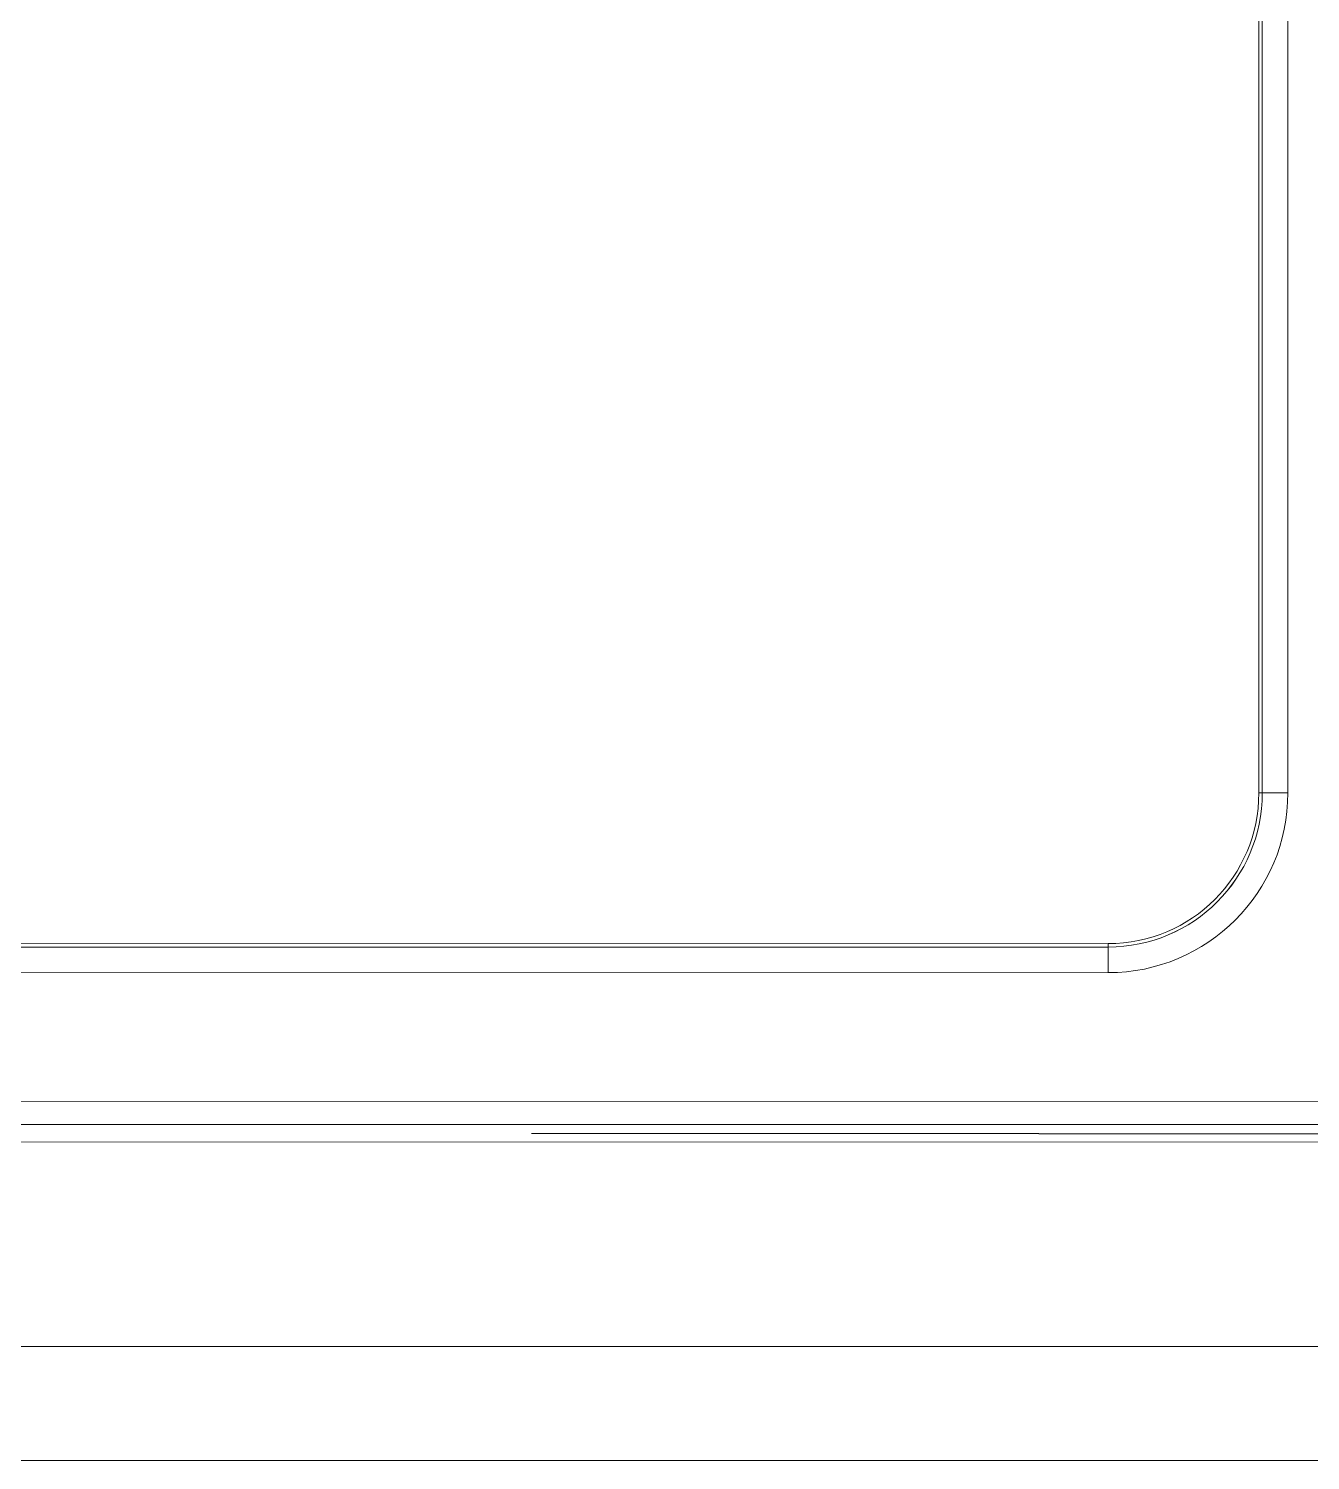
# Model space of a CAD drawing. Header units: millimetres. Extents: x -159872 to 386485, y -250577 to 158966.
# Drawn here: x 370795.8 to 371020.8, y 2839.9 to 3091.3 of the extents above; entities that cross this region are included whole.
import ezdxf

# ---------------------------------------------------------------- set-up
doc = ezdxf.new("R2010")
doc.units = ezdxf.units.MM
doc.layers.add('LDS-equipment-kitchen equipment', color=3, linetype='Continuous', lineweight=13)
doc.layers.add('TOPS', color=252, linetype='Continuous', lineweight=13)

# ---------------------------------------------------------------- blocks, each defined once
blk = doc.blocks.new('Group-335')
at = {"layer": 'LDS-equipment-kitchen equipment', "lineweight": 5}
for p, q in [((310338.23, 39693.62), (310338.25, 39414.6)), ((310338.23, 39693.62), (310338.25, 39414.6)), ((310338.83, 39693.62), (310338.85, 39414.6)), ((310338.83, 39693.62), (310338.86, 39414.6)), ((310338.83, 39693.62), (310338.85, 39414.6)), ((310338.83, 39693.62), (310338.86, 39414.6)), ((310343.33, 39693.62), (310343.35, 39414.6)), ((310343.33, 39693.62), (310343.35, 39414.6)), ((310338.25, 39414.6), (310338.85, 39414.6)), ((310338.25, 39414.6), (310338.85, 39414.6)), ((310338.86, 39414.6), (310338.85, 39414.6)), ((310338.86, 39414.6), (310338.85, 39414.6)), ((310338.86, 39414.6), (310343.35, 39414.6)), ((310338.86, 39414.6), (310343.35, 39414.6)), ((310311.8, 39388.15), (309922.3, 39388.12)), ((310311.8, 39388.15), (309922.3, 39388.12)), ((310311.8, 39387.55), (309922.3, 39387.52)), ((310311.8, 39387.55), (309922.3, 39387.52)), ((310311.8, 39387.54), (309922.3, 39387.51)), ((310311.8, 39387.54), (309922.3, 39387.51)), ((310311.8, 39388.15), (310311.8, 39387.55)), ((310311.8, 39388.15), (310311.8, 39387.55)), ((310311.8, 39387.54), (310311.8, 39387.55)), ((310311.8, 39387.54), (310311.8, 39387.55)), ((310311.8, 39387.54), (310311.8, 39383.05)), ((310311.8, 39387.54), (310311.8, 39383.05)), ((310311.8, 39383.05), (309922.3, 39383.01)), ((310311.8, 39383.05), (309922.3, 39383.01)), ((310365.53, 39360.4), (309867.69, 39360.36)), ((310365.53, 39360.4), (309867.69, 39360.36)), ((309867.69, 39356.36), (310365.53, 39356.41)), ((309867.69, 39356.36), (310365.53, 39356.41)), ((310371.72, 39353.32), (309870.67, 39353.28)), ((310371.72, 39353.32), (309870.67, 39353.28)), ((310311.29, 39354.76), (310351.79, 39354.75)), ((310311.29, 39354.76), (310351.79, 39354.75))]:
    blk.add_line(p, q, dxfattribs=at)
at = {"layer": 'LDS-equipment-kitchen equipment', "lineweight": 5, "transparency": 33554687}
for points in [[(310338.86, 39414.6), (310338.86, 39399.66), (310326.74, 39387.54), (310311.8, 39387.54)], [(310338.85, 39414.6), (310338.85, 39399.66), (310326.74, 39387.55), (310311.8, 39387.55)], [(310338.25, 39414.6), (310338.25, 39399.99), (310326.41, 39388.15), (310311.8, 39388.15)], [(310343.35, 39414.6), (310343.36, 39397.18), (310329.23, 39383.05), (310311.8, 39383.05)], [(310338.86, 39414.6), (310338.86, 39399.66), (310326.74, 39387.54), (310311.8, 39387.54)], [(310338.85, 39414.6), (310338.85, 39399.66), (310326.74, 39387.55), (310311.8, 39387.55)], [(310338.25, 39414.6), (310338.25, 39399.99), (310326.41, 39388.15), (310311.8, 39388.15)], [(310343.35, 39414.6), (310343.36, 39397.18), (310329.23, 39383.05), (310311.8, 39383.05)], [(310210.56, 39354.8), (310226.19, 39354.79), (310241.81, 39354.79), (310257.43, 39354.79)], [(310210.56, 39354.8), (310226.19, 39354.79), (310241.81, 39354.79), (310257.43, 39354.79)], [(310257.44, 39354.79), (310271.49, 39354.79), (310285.55, 39354.79), (310299.6, 39354.78)], [(310257.44, 39354.79), (310271.49, 39354.79), (310285.55, 39354.79), (310299.6, 39354.78)], [(310299.6, 39354.77), (310303.49, 39354.77), (310307.39, 39354.77), (310311.29, 39354.76)], [(310299.6, 39354.77), (310303.49, 39354.77), (310307.39, 39354.77), (310311.29, 39354.76)]]:
    blk.add_open_spline(points, degree=3, dxfattribs=at)
blk = doc.blocks.new('Group-337')
at = {"layer": 'TOPS', "lineweight": 5}
for p, q in [((309646.21, 39317.41), (310496.21, 39317.41)), ((309646.21, 39297.41), (310516.21, 39297.41))]:
    blk.add_line(p, q, dxfattribs=at)
at = {"layer": 'LDS-equipment-kitchen equipment'}
blk.add_blockref('Group-335', (0, 0), dxfattribs=at)
blk = doc.blocks.new('Group-338')
at = {"layer": 'LDS-equipment-kitchen equipment'}
blk.add_blockref('Group-337', (0, 0), dxfattribs=at)

msp = doc.modelspace()

# ---------------------------------------------------------------- block references
at = {"layer": 'LDS-equipment-kitchen equipment', "color": 7}
msp.add_blockref('Group-338', (60673.51323, -36457.51522), dxfattribs=at)

doc.saveas('drawing.dxf')
